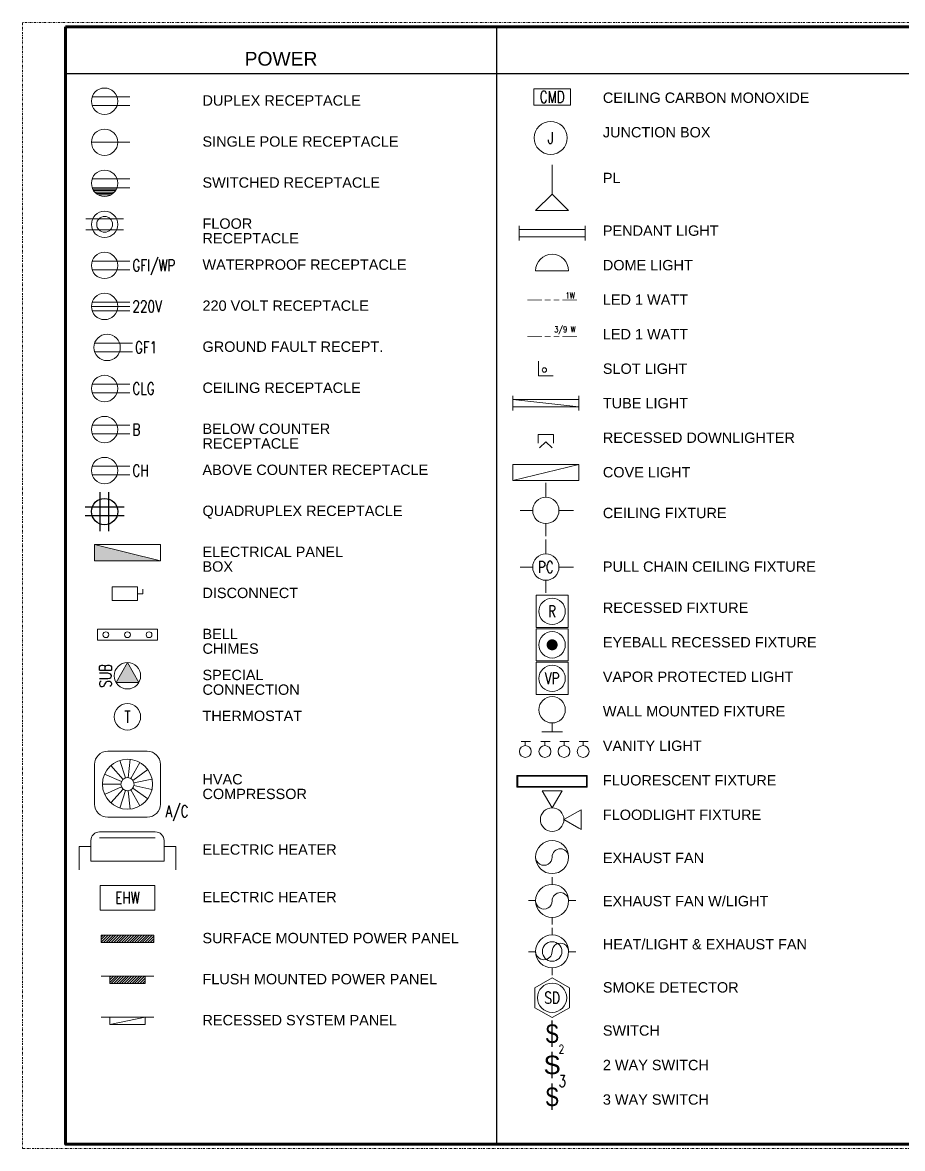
# Paper-space layout 'Symbols A3-2' of a CAD drawing. Header units: millimetres. Extents: x 0 to 408, y 0 to 261.
# Drawn here: x 0 to 204, y 0 to 261 of the extents above; entities that cross this region are included whole.
import ezdxf
from ezdxf.enums import TextEntityAlignment as Align

# ---------------------------------------------------------------- set-up
doc = ezdxf.new("R2010")
doc.units = ezdxf.units.MM
doc.linetypes.add('DASHDOT', pattern=[1, 0.5, -0.25, 0, -0.25])
for name, color, linetype, lineweight in [('E-LITE', 24, 'Continuous', 5), ('E-LITE-IDEN', 4, 'Continuous', 5), ('E-POWR', 1, 'Continuous', 5), ('G-ANNO-TEXT', 3, 'Continuous', 15), ('G-ANNO-TEXT-BOLD', 1, 'Continuous', 15), ('G-ANNO-TTLB', 7, 'Continuous', 50), ('G-PAPR-MEDM', 6, 'Continuous', 30), ('G-PAPR-THCK', 4, 'Continuous', 100)]:
    doc.layers.add(name, color=color, linetype=linetype, lineweight=lineweight)
doc.layers.add('G-ANNO-REFR', color=253, linetype='DASHDOT', lineweight=5, plot=False)
doc.styles.add('Arial_Symbol', font='arial.ttf')
doc.styles.add('MEDIUM', font='arial.ttf', dxfattribs={"height": 3.2})
doc.styles.add('Medium text', font='arial.ttf', dxfattribs={"height": 3.2})
doc.styles.add('NOTES', font='arial.ttf', dxfattribs={"height": 2})
doc.styles.add('NOTES_ROMANS', font='romans.shx', dxfattribs={"width": 0.75})
doc.styles.add('Small text', font='arial.ttf', dxfattribs={"height": 2.4})
doc.styles.get("Standard").update_dxf_attribs({"font": 'swissc.ttf'})
doc.styles.add('SUB-TITLE', font='swisscb.ttf')
doc.styles.add('SUB-TITLE-2', font='swissc.ttf')
doc.styles.add('TITLE', font='swisscb.ttf')

# ---------------------------------------------------------------- blocks, each defined once
blk = doc.blocks.new('*U225')
at = {"layer": 'G-ANNO-REFR'}
blk.add_lwpolyline([(0, 0), (408, 0), (408, 261), (0, 261)], close=True, dxfattribs=at)
at = {"layer": 'G-PAPR-THCK'}
blk.add_lwpolyline([(10, 260), (403, 260), (403, 1), (10, 1)], close=True, dxfattribs=at)
at = {"layer": 'G-ANNO-TEXT'}
for tag, p, height, style in [('GENERAL_NOTES_001', (349.49, 254.98), 1.42, 'NOTES'), ('GENERAL_NOTES_002', (349.71, 252.58), 1.42, 'NOTES'), ('GENERAL_NOTES_003', (349.71, 250.19), 1.42, 'NOTES'), ('GENERAL_NOTES_004', (349.71, 247.8), 1.42, 'NOTES'), ('GENERAL_NOTES_005', (349.71, 245.4), 1.42, 'NOTES'), ('GENERAL_NOTES_006', (349.71, 243.01), 1.42, 'NOTES'), ('GENERAL_NOTES_007', (349.71, 240.64), 1.42, 'NOTES'), ('GENERAL_NOTES_008', (349.65, 238.25), 1.42, 'NOTES'), ('GENERAL_NOTES_009', (349.71, 235.85), 1.42, 'NOTES'), ('GENERAL_NOTES_010', (349.71, 233.46), 1.42, 'NOTES'), ('GENERAL_NOTES_011', (349.71, 231.07), 1.42, 'NOTES'), ('GENERAL_NOTES_012', (349.71, 228.67), 1.42, 'NOTES'), ('GENERAL_NOTES_013', (349.71, 226.28), 1.42, 'NOTES'), ('GENERAL_NOTES_014', (349.71, 223.89), 1.42, 'NOTES'), ('GENERAL_NOTES_015', (349.71, 221.49), 1.42, 'NOTES'), ('GENERAL_NOTES_016', (349.71, 219.1), 1.42, 'NOTES'), ('GENERAL_NOTES_017', (349.63, 216.7), 1.42, 'NOTES'), ('GENERAL_NOTES_018', (349.71, 214.31), 1.42, 'NOTES'), ('GENERAL_NOTES_019', (349.69, 211.92), 1.42, 'NOTES'), ('GENERAL_NOTES_020', (349.71, 209.52), 1.42, 'NOTES'), ('GENERAL_NOTES_021', (349.63, 207.13), 1.42, 'NOTES'), ('GENERAL_NOTES_023', (349.64, 202.34), 1.42, 'NOTES'), ('GENERAL_NOTES_022', (349.71, 204.74), 1.42, 'NOTES'), ('GENERAL_NOTES_024', (349.71, 199.95), 1.42, 'NOTES'), ('GENERAL_NOTES_025', (349.62, 197.56), 1.42, 'NOTES'), ('GENERAL_NOTES_026', (349.71, 195.16), 1.42, 'NOTES'), ('GENERAL_NOTES_027', (349.71, 192.77), 1.42, 'NOTES'), ('GENERAL_NOTES_028', (349.71, 190.38), 1.42, 'NOTES'), ('GENERAL_NOTES_029', (349.71, 187.98), 1.42, 'NOTES'), ('GENERAL_NOTES_030', (349.63, 185.59), 1.42, 'NOTES'), ('GENERAL_NOTES_031', (349.71, 183.19), 1.42, 'NOTES'), ('GENERAL_NOTES_032', (349.71, 180.8), 1.42, 'NOTES'), ('GENERAL_NOTES_033', (349.71, 178.41), 1.42, 'NOTES'), ('GENERAL_NOTES_034', (349.63, 176.01), 1.42, 'NOTES'), ('GENERAL_NOTES_035', (349.71, 173.62), 1.42, 'NOTES'), ('CLIENTNAME', (349.64, 78.78), 2.13, 'SUB-TITLE-2'), ('CLIENTADDRESS1', (349.64, 75.88), 1.42, 'SUB-TITLE-2'), ('CLIENTADDRESS2', (349.64, 73.48), 1.42, 'SUB-TITLE-2'), ('CLIENTPHONE', (349.64, 71.11), 1.42, 'SUB-TITLE-2'), ('DRAWING_NO', (362.5, 41.09), 2.84, 'SUB-TITLE-2')]:
    blk.add_attdef(tag, p, '', height=height, dxfattribs=dict(at, style=style))
at = {"layer": 'G-ANNO-TEXT', "style": 'SUB-TITLE-2'}
for tag, p in [('REV_NO4', (351.25, 107.5)), ('REV_DATE4', (357.51, 107.5)), ('DRAWN_BY4', (365.62, 107.5)), ('CHECKED_BY4', (374.69, 107.5)), ('REV_NO3', (351.25, 104.66)), ('REV_DATE3', (357.51, 104.66)), ('DRAWN_BY3', (365.62, 104.66)), ('CHECKED_BY3', (374.69, 104.66)), ('REV_NO2', (351.25, 101.81)), ('REV_DATE2', (357.51, 101.81)), ('DRAWN_BY2', (365.62, 101.81)), ('CHECKED_BY2', (374.69, 101.81)), ('REV_NO1', (351.25, 98.97)), ('REV_DATE1', (357.51, 98.97)), ('DRAWN_BY1', (365.62, 98.97)), ('CHECKED_BY1', (374.69, 98.97)), ('REV_NO0', (351.25, 96.13)), ('REV_DATE0', (357.51, 96.13)), ('DRAWN_BY0', (365.62, 96.13)), ('CHECKED_BY0', (374.69, 96.13))]:
    blk.add_attdef(tag, text='', height=1.14, dxfattribs=at).set_placement(p, align=Align.MIDDLE)
for tag, p in [('REV_DESCRIPTION4', (380.36, 107.5)), ('REV_DESCRIPTION3', (380.36, 104.66)), ('REV_DESCRIPTION2', (380.36, 101.81)), ('REV_DESCRIPTION1', (380.36, 98.97)), ('REV_DESCRIPTION0', (380.36, 96.13))]:
    blk.add_attdef(tag, text='', height=1.14, dxfattribs=at).set_placement(p, align=Align.MIDDLE_LEFT)
for tag, p in [('PROJECT_NAME1', (362.5, 69.02)), ('PROJECT_NAME2', (362.5, 66.18)), ('PROJECT_CODE', (362.5, 62.82)), ('RELEASE', (362.5, 59.67)), ('STAGE', (362.5, 56.47)), ('DRAWING_TITLE', (362.5, 53.27))]:
    blk.add_attdef(tag, text='', height=1.71, dxfattribs=at).set_placement(p, align=Align.TOP_LEFT)
at = {"layer": 'G-ANNO-TEXT'}
for tag, height, style, p in [('CURRENT_REV', 2.84, 'TITLE', (396.61, 41.09)), ('DRAWN_BY', 1.71, 'SUB-TITLE-2', (355.39, 34.75)), ('CHECKED_BY', 1.71, 'SUB-TITLE-2', (368.89, 34.75)), ('SCALE', 1.71, 'SUB-TITLE-2', (383.11, 34.75)), ('ISSUE_DATE', 1.71, 'SUB-TITLE-2', (396.61, 34.75))]:
    blk.add_attdef(tag, text='', height=height, dxfattribs=dict(at, style=style)).set_placement(p, align=Align.CENTER)
at = {"layer": 'G-ANNO-TEXT', "style": 'SUB-TITLE'}
blk.add_attdef('FILE_NAME', text='', height=1.14, rotation=90, dxfattribs=at).set_placement((403.71, 8.76), align=Align.TOP_LEFT)
blk = doc.blocks.new('DUPLEX RECEPTACLE')
at = {"linetype": 'ByBlock', "lineweight": -2}
for p, q in [((0.26, 1.49), (13.14, 1.49)), ((0.26, -1.49), (13.14, -1.49))]:
    blk.add_line(p, q, dxfattribs=at)
blk.add_circle((4.5, 0), 4.5, dxfattribs=at)
blk = doc.blocks.new('SINGLE POLE RECEPTACLE')
at = {"linetype": 'ByBlock', "lineweight": -2}
blk.add_line((0, 0), (13.14, 0), dxfattribs=at)
blk.add_circle((4.5, 0), 4.5, dxfattribs=at)
blk = doc.blocks.new('SWITCHED RECEPTACLE')
at = {"linetype": 'ByBlock', "lineweight": -2}
for p, q in [((0.26, 1.49), (13.14, 1.49)), ((0.26, -1.49), (13.14, -1.49)), ((0.5, -1.97), (8.5, -1.97)), ((0.79, -2.47), (8.21, -2.47)), ((1.18, -2.97), (7.82, -2.97)), ((1.7, -3.47), (7.3, -3.47)), ((2.47, -3.97), (6.53, -3.97))]:
    blk.add_line(p, q, dxfattribs=at)
blk.add_circle((4.5, 0), 4.5, dxfattribs=at)
blk = doc.blocks.new('FLOOR RECEPTACLE')
at = {"linetype": 'ByBlock', "lineweight": -2}
for p, q in [((-6.36, 1.84), (6.45, 1.84)), ((-6.36, -1.88), (6.45, -1.88))]:
    blk.add_line(p, q, dxfattribs=at)
for radius in [4.5, 2.7]:
    blk.add_circle((0, 0), radius, dxfattribs=at)
blk = doc.blocks.new('WATERPROOF RECEPTACLE')
at = {"lineweight": -2}
for p, q in [((0.26, 1.49), (13.14, 1.49)), ((0.26, -1.49), (13.14, -1.49))]:
    blk.add_line(p, q, dxfattribs=at)
blk.add_circle((4.5, 0), 4.5, dxfattribs=at)
at = {"style": 'NOTES_ROMANS', "width": 0.75}
blk.add_text('GFI/WP', height=4, dxfattribs=at).set_placement((14, 0), align=Align.MIDDLE_LEFT)
blk = doc.blocks.new('220 VOLT RECEPTACLE')
at = {"lineweight": -2}
for p, q in [((0.26, 1.49), (13.14, 1.49)), ((0, -0.01), (13.11, -0.01)), ((0.26, -1.51), (13.14, -1.51))]:
    blk.add_line(p, q, dxfattribs=at)
blk.add_circle((4.5, 0), 4.5, dxfattribs=at)
at = {"style": 'NOTES_ROMANS', "width": 0.75}
blk.add_text('220V', height=4, dxfattribs=at).set_placement((14, 0), align=Align.MIDDLE_LEFT)
blk = doc.blocks.new('GROUND FAULT RECEPT.')
at = {"lineweight": -2}
for p, q in [((0.26, 1.49), (13.14, 1.49)), ((0.26, -1.49), (13.14, -1.49))]:
    blk.add_line(p, q, dxfattribs=at)
blk.add_circle((4.5, 0), 4.5, dxfattribs=at)
at = {"style": 'NOTES_ROMANS', "width": 0.75}
blk.add_text('GF1', height=4, dxfattribs=at).set_placement((14, 0), align=Align.MIDDLE_LEFT)
blk = doc.blocks.new('CEILING RECEPTACLE')
at = {"lineweight": -2}
for p, q in [((0.26, 1.49), (13.14, 1.49)), ((0.26, -1.49), (13.14, -1.49))]:
    blk.add_line(p, q, dxfattribs=at)
blk.add_circle((4.5, 0), 4.5, dxfattribs=at)
at = {"style": 'NOTES_ROMANS', "width": 0.75}
blk.add_text('CLG', height=4, dxfattribs=at).set_placement((14, 0), align=Align.MIDDLE_LEFT)
blk = doc.blocks.new('BELOW COUNTER RECEPTACLE')
at = {"lineweight": -2}
for p, q in [((0.26, 1.49), (13.14, 1.49)), ((0.26, -1.49), (13.14, -1.49))]:
    blk.add_line(p, q, dxfattribs=at)
blk.add_circle((4.5, 0), 4.5, dxfattribs=at)
at = {"style": 'NOTES_ROMANS', "width": 0.75}
blk.add_text('B', height=4, dxfattribs=at).set_placement((14, 0), align=Align.MIDDLE_LEFT)
blk = doc.blocks.new('ABOVE COUNTER RECEPTACLE')
at = {"lineweight": -2}
for p, q in [((0.26, 1.49), (13.14, 1.49)), ((0.26, -1.49), (13.14, -1.49))]:
    blk.add_line(p, q, dxfattribs=at)
blk.add_circle((4.5, 0), 4.5, dxfattribs=at)
at = {"style": 'NOTES_ROMANS', "width": 0.75}
blk.add_text('CH', height=4, dxfattribs=at).set_placement((14, 0), align=Align.MIDDLE_LEFT)
blk = doc.blocks.new('QUADRUPLEX RECEPTACLE')
at = {"lineweight": -3}
for p, q in [((-1.49, -6.64), (-1.49, 6.64)), ((1.49, -6.64), (1.49, 6.64)), ((6.64, 1.49), (-6.64, 1.49)), ((6.64, -1.49), (-6.64, -1.49))]:
    blk.add_line(p, q, dxfattribs=at)
blk.add_circle((0, 0), 4.5, dxfattribs=at)
blk = doc.blocks.new('SWITCH')
at = {"lineweight": -3}
blk.add_line((0, 0), (0, 9), dxfattribs=at)
blk.add_text('S', height=6.3).set_placement((0, 4.5), align=Align.MIDDLE)
blk = doc.blocks.new('3 WAY SWITCH')
at = {"lineweight": -3}
blk.add_line((0, 0), (0, 9), dxfattribs=at)
at = {"style": 'NOTES_ROMANS', "width": 0.75}
blk.add_text('3', height=4, dxfattribs=at).set_placement((2.2, 9.83), align=Align.MIDDLE_LEFT)
blk.add_text('S', height=6.3).set_placement((0, 4.5), align=Align.MIDDLE)
blk = doc.blocks.new('ELECTRICAL PANEL BOX')
blk.add_line((0, 5.5), (22.47, 0))
blk.add_lwpolyline([(0, 0), (22.47, 0), (22.47, 5.5), (0, 5.5)], close=True)
blk.add_solid([(0, 5.5), (0, 0), (22.47, 0), (22.25, 0.03)])
blk = doc.blocks.new('CEILING CARBON MONOXIDE')
blk.add_lwpolyline([(0, 0), (12.5, 0), (12.5, 5.56), (0, 5.56)], close=True)
at = {"style": 'NOTES_ROMANS', "width": 0.75}
blk.add_text('CMD', height=4, dxfattribs=at).set_placement((6.25, 2.78), align=Align.MIDDLE_CENTER)
blk = doc.blocks.new('CEILING FIXTURE')
at = {"lineweight": -2}
for p, q in [((0, 4.49), (0, 9.43)), ((-4.56, 0), (-8.77, 0)), ((4.56, 0), (9.47, 0)), ((0, -4.49), (0, -8.76))]:
    blk.add_line(p, q, dxfattribs=at)
blk.add_circle((0, 0), 4.49, dxfattribs=at)
blk = doc.blocks.new('PULL CHAIN CEILING FIXTURE')
at = {"lineweight": -2}
for p, q in [((0, 4.49), (0, 9.43)), ((-4.56, 0), (-8.77, 0)), ((4.56, 0), (9.47, 0)), ((0, -4.49), (0, -8.76))]:
    blk.add_line(p, q, dxfattribs=at)
blk.add_circle((0, 0), 4.49, dxfattribs=at)
at = {"style": 'NOTES_ROMANS', "width": 0.75}
blk.add_text('PC', height=4, dxfattribs=at).set_placement((0, 0), align=Align.MIDDLE_CENTER)
blk = doc.blocks.new('RECESSED FIXTURE')
for p, q in [((5.49, 5.49), (-5.49, 5.49)), ((-5.49, 5.49), (-5.49, -5.49)), ((5.49, -5.49), (5.49, 5.49)), ((-5.49, -5.49), (5.49, -5.49))]:
    blk.add_line(p, q)
blk.add_circle((0, 0), 4.5)
at = {"style": 'NOTES_ROMANS', "width": 0.75}
blk.add_text('R', height=4, dxfattribs=at).set_placement((0, 0), align=Align.MIDDLE_CENTER)
blk = doc.blocks.new('EYEBALL RECESSED FIXTURE')
at = {"lineweight": -2}
blk.add_lwpolyline([(-5.49, -5.49), (5.49, -5.49), (5.49, 5.49), (-5.49, 5.49)], close=True, dxfattribs=at)
at = {"const_width": 1.88}
blk.add_lwpolyline([(-0.94, 0, 1), (0.94, 0, 1)], format="xyb", close=True, dxfattribs=at)
at = {"lineweight": -2}
blk.add_circle((0, 0), 4.5, dxfattribs=at)
blk = doc.blocks.new('VAPOR PROTECTED LIGHT')
at = {"lineweight": -2}
blk.add_lwpolyline([(-5.49, -5.49), (5.49, -5.49), (5.49, 5.49), (-5.49, 5.49)], close=True, dxfattribs=at)
blk.add_circle((0, 0), 4.5, dxfattribs=at)
at = {"style": 'NOTES_ROMANS', "width": 0.75}
blk.add_text('VP', height=4, dxfattribs=at).set_placement((0, 0), align=Align.MIDDLE_CENTER)
blk = doc.blocks.new('WALL MOUNTED FIXTURE')
at = {"lineweight": -2}
for p, q in [((-0.39, 0), (-3.5, 0)), ((-3.5, 0), (3.5, 0)), ((0, 3.04), (0, 0))]:
    blk.add_line(p, q, dxfattribs=at)
blk.add_circle((0, 7.54), 4.5, dxfattribs=at)
blk = doc.blocks.new('VANITY LIGHT')
at = {"lineweight": -2}
for p, q in [((-9.94, 0), (-11.34, 0)), ((-11.34, 0), (-8.19, 0)), ((-9.94, -1.37), (-9.94, 0)), ((-3.26, 0), (-4.66, 0)), ((-4.66, 0), (-1.51, 0)), ((-3.26, -1.37), (-3.26, 0)), ((3.26, 0), (1.86, 0)), ((1.86, 0), (5.01, 0)), ((3.26, -1.37), (3.26, 0)), ((9.78, 0), (8.38, 0)), ((8.38, 0), (11.53, 0)), ((9.78, -1.37), (9.78, 0))]:
    blk.add_line(p, q, dxfattribs=at)
at = {"lineweight": -2, "extrusion": (0, 0, -1)}
for centre in [(-9.94, -3.39), (-3.26, -3.39), (3.26, -3.39), (9.78, -3.39)]:
    blk.add_ellipse(centre, major_axis=(1.43, -1.43), ratio=1, start_param=0.785398, end_param=7.068583, dxfattribs=at)
blk = doc.blocks.new('FLUORESCENT FIXTURE')
at = {"lineweight": -2}
for points in [[(12, -2), (12, 2), (-12, 2), (-12, -2)], [(11.75, -1.75), (11.75, 1.75), (-11.75, 1.75), (-11.75, -1.75)]]:
    blk.add_lwpolyline(points, close=True, dxfattribs=at)
blk = doc.blocks.new('FLOODLIGHT FIXTURE')
blk.add_line((4.02, 0), (9.08, -2.92))
for points in [[(-3.38, 9.87), (3.38, 9.87), (0, 4.02)], [(9.87, -3.38), (9.87, 3.38), (4.02, 0)]]:
    blk.add_lwpolyline(points, close=True)
blk.add_circle((0, 0), 4.02)
blk = doc.blocks.new('EXHAUST FAN')
at = {"lineweight": -2}
for centre, major_axis, start_param, end_param in [((0, 0), (-3.9775, 3.9775), 5.49778714, 11.78097245), ((-2.8125, 0), (-1.9887, 1.9887), 0.78539816, 3.92699082), ((2.8125, 0), (-1.9887, 1.9887), 3.92699082, 7.06858347)]:
    blk.add_ellipse(centre, major_axis=major_axis, ratio=1, start_param=start_param, end_param=end_param, dxfattribs=at)
blk = doc.blocks.new('EXHAUST FAN W-LIGHT')
at = {"lineweight": -2}
for p, q in [((0, 8.13), (0, 5.62)), ((-8.12, 0.09), (-5.62, 0.09)), ((5.62, 0.09), (8.12, 0.09)), ((0, -5.62), (0, -8.08))]:
    blk.add_line(p, q, dxfattribs=at)
for centre, major_axis, start_param, end_param in [((0, 0), (-3.98, 3.98), 5.497787, 11.780972), ((-2.81, 0), (-1.99, 1.99), 0.785398, 3.926991), ((2.81, 0), (-1.99, 1.99), 3.926991, 7.068583)]:
    blk.add_ellipse(centre, major_axis=major_axis, ratio=1, start_param=start_param, end_param=end_param, dxfattribs=at)
blk = doc.blocks.new('HEAT_LIGHT & EXHAUST FAN')
at = {"lineweight": -2}
for p, q in [((0, 5.62), (0, 8.08)), ((-5.62, -0.09), (-8.12, -0.09)), ((8.12, -0.09), (5.62, -0.09)), ((0, -8.13), (0, -5.62))]:
    blk.add_line(p, q, dxfattribs=at)
blk.add_circle((0, 0), 3.34, dxfattribs=at)
for centre, major_axis, start_param, end_param in [((0, 0), (3.98, -3.98), 5.497787, 11.780972), ((-2.81, 0), (1.99, -1.99), 3.926991, 7.068583), ((2.81, 0), (1.99, -1.99), 0.785398, 3.926991)]:
    blk.add_ellipse(centre, major_axis=major_axis, ratio=1, start_param=start_param, end_param=end_param, dxfattribs=at)
blk = doc.blocks.new('SMOKE DETECTOR')
blk.add_lwpolyline([(-5.87, -3.39), (0, -6.78), (5.87, -3.39), (5.87, 3.39), (0, 6.78), (-5.87, 3.39)], close=True)
blk.add_circle((0, 0), 5)
at = {"style": 'NOTES_ROMANS', "width": 0.75}
blk.add_text('SD', height=4, dxfattribs=at).set_placement((0, 0), align=Align.MIDDLE_CENTER)
blk = doc.blocks.new('DISCONNECT')
for p, q in [((10.45, 2.37), (10.45, 3.93)), ((8.69, 2.37), (10.45, 2.37))]:
    blk.add_line(p, q)
blk.add_lwpolyline([(8.69, 0), (0, 0), (0, 4.74), (8.69, 4.74)], close=True)
blk = doc.blocks.new('BELL CHIMES')
for p, q in [((-1.86, 10.23), (-1.86, -10.23)), ((1.86, 10.23), (-1.86, 10.23)), ((1.86, -10.23), (1.86, 10.23)), ((-1.86, -10.23), (1.86, -10.23))]:
    blk.add_line(p, q)
for centre in [(0, 7.37), (0, 0), (0, -7.37)]:
    blk.add_circle(centre, 1)
blk = doc.blocks.new('SPECIAL CONNECTION')
blk.add_lwpolyline([(0, 4.5), (-3.9, -2.25), (3.9, -2.25)], close=True)
blk.add_circle((0, 0), 4.5)
blk.add_solid([(-3.9, -2.25), (0, 4.5), (3.9, -2.25)])
at = {"style": 'NOTES_ROMANS', "width": 0.75}
blk.add_text('SUB', height=4, rotation=90, dxfattribs=at).set_placement((-7.5, 0), align=Align.MIDDLE_CENTER)
blk = doc.blocks.new('THERMOSTAT')
blk.add_circle((0, 0), 4.5)
at = {"style": 'NOTES_ROMANS', "width": 0.75}
blk.add_text('T', height=4, dxfattribs=at).set_placement((0, 0), align=Align.MIDDLE_CENTER)
blk = doc.blocks.new('HVAC COMPRESSOR')
for p, q in [((4.5, 22.5), (18, 22.5)), ((10.56, 13.38), (8.61, 19.38)), ((11.48, 13.47), (12.14, 19.75)), ((0, 4.5), (0, 18)), ((9.75, 12.91), (5.53, 17.6)), ((12.37, 13.19), (15.52, 18.65)), ((13.06, 12.56), (18.16, 16.27)), ((22.5, 18), (22.5, 4.5)), ((9.21, 12.16), (3.44, 14.73)), ((13.44, 11.71), (19.61, 13.03)), ((9.01, 11.25), (2.71, 11.25)), ((9.21, 10.34), (3.44, 7.77)), ((9.75, 9.59), (5.53, 4.9)), ((10.56, 9.12), (8.61, 3.12)), ((11.48, 9.03), (12.14, 2.75)), ((12.37, 9.31), (15.52, 3.85)), ((13.06, 9.94), (18.16, 6.23)), ((13.44, 10.79), (19.61, 9.47)), ((18, 0), (4.5, 0))]:
    blk.add_line(p, q)
for radius in [8.54, 2.24]:
    blk.add_circle((11.25, 11.25), radius)
for centre, start, end in [((4.5, 18), 90, 180), ((18, 18), 0, 90), ((4.5, 4.5), 180, 270), ((18, 4.5), 270, 0)]:
    blk.add_arc(centre, 4.5, start, end)
at = {"style": 'NOTES_ROMANS', "width": 0.75}
blk.add_text('A/C', height=4, dxfattribs=at).set_placement((24.25, 2), align=Align.MIDDLE_LEFT)
blk = doc.blocks.new('2 WAY SWITCH')
at = {"lineweight": -3}
blk.add_line((0, 0), (0, 9), dxfattribs=at)
at = {"style": 'Arial_Symbol'}
blk.add_text('S', height=6.3, dxfattribs=at).set_placement((0, 4.5), align=Align.MIDDLE)
at = {"layer": 'E-LITE-IDEN', "style": 'NOTES_ROMANS', "width": 0.75}
blk.add_text('2', height=3, dxfattribs=at).set_placement((2.2, 9.83), align=Align.MIDDLE_LEFT)
blk = doc.blocks.new('Junction Box')
blk.add_circle((0, 0), 5.63)
at = {"layer": 'E-LITE-IDEN', "style": 'NOTES_ROMANS', "width": 0.75}
blk.add_text('J', height=4, dxfattribs=at).set_placement((0, 0), align=Align.MIDDLE_CENTER)
blk = doc.blocks.new('Electric Heater')
blk.add_line((-9.5, 8), (9.5, 8))
blk.add_lwpolyline([(-12.5, 0), (12.5, 0), (12.5, 7, 0.414214), (9.5, 10), (-9.5, 10, 0.414214), (-12.5, 7)], format="xyb", close=True)
for points in [[(-12.5, 5), (-16.5, 5), (-16.5, -3)], [(12.5, 5), (16.5, 5), (16.5, -3)]]:
    blk.add_lwpolyline(points)
blk = doc.blocks.new('Electric Water Heater')
blk.add_lwpolyline([(-9.37, -4.17), (9.38, -4.17), (9.38, 4.17), (-9.37, 4.17)], close=True)
at = {"style": 'NOTES_ROMANS', "width": 0.75}
blk.add_text('EHW', height=4, dxfattribs=at).set_placement((0, 0), align=Align.MIDDLE_CENTER)
blk = doc.blocks.new('PL')
blk.add_line((0, -10), (0, 0))
blk.add_lwpolyline([(-5.625, -15.625), (5.625, -15.625), (0, -10)], close=True)
blk = doc.blocks.new('Pendant Light')
for p, q in [((-11.24, 2.5), (-11.24, -2.5)), ((11.24, 1.25), (-11.24, 1.25)), ((11.24, 2.5), (11.24, -2.5)), ((11.24, -1.25), (-11.24, -1.25))]:
    blk.add_line(p, q)
blk = doc.blocks.new('Dome Light')
blk.add_lwpolyline([(-5.625, -5.625), (5.625, -5.625, 1)], format="xyb", close=True)
blk = doc.blocks.new('Led 1W')
at = {"const_width": 0.25}
for points in [[(0, 0), (5, 0)], [(6, 0), (8, 0)], [(9, 0), (11, 0)], [(17, 0), (12, 0)]]:
    blk.add_lwpolyline(points, dxfattribs=at)
at = {"layer": 'E-LITE-IDEN', "style": 'NOTES_ROMANS', "width": 0.75}
blk.add_text('1W', height=2, dxfattribs=at).set_placement((13.09, 0.5))
blk = doc.blocks.new('Led 3-9W')
at = {"const_width": 0.25}
for points in [[(0, 0), (5, 0)], [(6, 0), (8, 0)], [(9, 0), (11, 0)], [(17, 0), (12, 0)]]:
    blk.add_lwpolyline(points, dxfattribs=at)
at = {"layer": 'E-LITE-IDEN', "style": 'NOTES_ROMANS', "width": 0.75}
blk.add_text('3/9 W', height=2, dxfattribs=at).set_placement((9.22, 1.5))
blk = doc.blocks.new('Slot Light')
blk.add_lwpolyline([(0, 5), (0, 0), (5, 0)])
blk.add_circle((2, 2), 0.75)
blk = doc.blocks.new('Tube Light')
for p, q in [((-11.24, 2.5), (-11.24, -2.5)), ((11.24, 1.25), (-11.24, 1.25)), ((-11.24, 1.25), (11.24, -1.25)), ((11.24, 2.5), (11.24, -2.5)), ((11.24, -1.25), (-11.24, -1.25))]:
    blk.add_line(p, q)
blk = doc.blocks.new('Recessed Downlight')
for p in [(-2.12, -4.62), (2.12, -4.62)]:
    blk.add_line(p, (0, -2.5))
blk.add_lwpolyline([(2.62, -3), (2.62, 0), (-2.62, 0), (-2.62, -3)])
blk = doc.blocks.new('Cove Light')
blk.add_line((-11.24, -2.75), (11.24, 2.75))
blk.add_lwpolyline([(-11.24, -2.75), (11.24, -2.75), (11.24, 2.75), (-11.24, 2.75)], close=True)
blk = doc.blocks.new('FLUSH MOUNTED POWER PANEL')
for p, q in [((9, 0), (-9, 0)), ((-6, -2.1), (-3.9, 0)), ((-6, 0), (-6, -2.5)), ((-5.52, -2.5), (-3.02, 0)), ((-2.86, -2.5), (-0.36, 0)), ((-1.98, -2.5), (0.52, 0)), ((0.67, -2.5), (3.17, 0)), ((1.56, -2.5), (4.06, 0)), ((6, -2.5), (6, 0)), ((-6, -0.33), (-5.67, 0)), ((-6, -1.22), (-4.78, 0)), ((-6, -2.5), (6, -2.5)), ((-4.63, -2.5), (-2.13, 0)), ((-3.75, -2.5), (-1.25, 0)), ((-1.1, -2.5), (1.4, 0)), ((-0.21, -2.5), (2.29, 0)), ((2.44, -2.5), (4.94, 0)), ((3.32, -2.5), (5.82, 0)), ((4.21, -2.5), (6, -0.71)), ((5.09, -2.5), (6, -1.59)), ((5.98, -2.5), (6, -2.48))]:
    blk.add_line(p, q)
blk = doc.blocks.new('RECESSED SYSTEM PANEL')
for p, q in [((9, 0), (-9, 0)), ((-6, 0), (-6, -2.5)), ((-6, -2.5), (6, 0)), ((6, -2.5), (6, 0)), ((-6, -2.5), (6, -2.5)), ((5.98, -2.5), (6, -2.48))]:
    blk.add_line(p, q)
blk = doc.blocks.new('SURFACE MOUNTED POWER PANEL')
for p, q in [((-9, -0.66), (-8.34, 0)), ((-9, -1.54), (-7.46, 0)), ((-9, -2.42), (-6.58, 0)), ((-8.19, -2.5), (-5.69, 0)), ((-7.31, -2.5), (-4.81, 0)), ((-6.43, -2.5), (-3.93, 0)), ((-5.54, -2.5), (-3.04, 0)), ((-4.66, -2.5), (-2.16, 0)), ((-3.77, -2.5), (-1.27, 0)), ((-2.89, -2.5), (-0.39, 0)), ((-2.01, -2.5), (0.49, 0)), ((-1.12, -2.5), (1.38, 0)), ((-0.24, -2.5), (2.26, 0)), ((0.65, -2.5), (3.15, 0)), ((1.53, -2.5), (4.03, 0)), ((2.41, -2.5), (4.91, 0)), ((3.3, -2.5), (5.8, 0)), ((4.18, -2.5), (6.68, 0)), ((5.07, -2.5), (7.57, 0)), ((5.95, -2.5), (8.45, 0)), ((6.83, -2.5), (9, -0.33)), ((7.72, -2.5), (9, -1.22)), ((8.6, -2.5), (9, -2.1))]:
    blk.add_line(p, q)
blk.add_lwpolyline([(-9, -2.5), (9, -2.5), (9, 0), (-9, 0)], close=True)

psp = doc.layouts.new('Symbols A3-2')

# ---------------------------------------------------------------- linework, layer by layer
at = {"layer": 'G-PAPR-MEDM'}
for p, q in [((109.87, 260), (109.87, 1)), ((10, 249.21), (349, 249.21))]:
    psp.add_line(p, q, dxfattribs=at)

# ---------------------------------------------------------------- block references
at = {"layer": 'E-LITE', "xscale": 0.6794554381932817, "yscale": 0.6794554381932817, "zscale": 0.6794554381932817}
for name, p in [('CEILING CARBON MONOXIDE', (118.53, 241.87)), ('Junction Box', (122.44, 234.25)), ('PL', (122.78, 228.01)), ('Pendant Light', (122.78, 212.16)), ('Dome Light', (122.78, 207.27)), ('Led 1W', (117.01, 196.71)), ('Led 3-9W', (117.01, 188.17)), ('Slot Light', (119.63, 179.1)), ('Tube Light', (121.32, 172.75)), ('Recessed Downlight', (121.32, 165.53)), ('Cove Light', (121.32, 156.68)), ('CEILING FIXTURE', (121.32, 147.9)), ('PULL CHAIN CEILING FIXTURE', (121.32, 134.76)), ('RECESSED FIXTURE', (122.78, 124.51)), ('EYEBALL RECESSED FIXTURE', (122.78, 116.75)), ('VAPOR PROTECTED LIGHT', (122.78, 108.97)), ('WALL MOUNTED FIXTURE', (122.78, 96.57)), ('VANITY LIGHT', (123.32, 94.32)), ('FLUORESCENT FIXTURE', (122.78, 85.11)), ('FLOODLIGHT FIXTURE', (122.78, 76.23)), ('EXHAUST FAN', (122.78, 67.55)), ('EXHAUST FAN W-LIGHT', (122.78, 57.4)), ('HEAT_LIGHT & EXHAUST FAN', (122.78, 45.67)), ('SMOKE DETECTOR', (122.78, 34.94)), ('SWITCH', (122.78, 23.56)), ('2 WAY SWITCH', (122.78, 16.32)), ('3 WAY SWITCH', (122.78, 8.93))]:
    psp.add_blockref(name, p, dxfattribs=at)
at = {"layer": 'E-POWR', "xscale": 0.6794554381932817, "yscale": 0.6794554381932817, "zscale": 0.6794554381932817}
for name, p in [('DUPLEX RECEPTACLE', (15.97, 242.75)), ('SINGLE POLE RECEPTACLE', (15.97, 233.24)), ('SWITCHED RECEPTACLE', (15.97, 223.73)), ('FLOOR RECEPTACLE', (19.03, 214.21)), ('WATERPROOF RECEPTACLE', (15.97, 204.7)), ('220 VOLT RECEPTACLE', (15.97, 195.19)), ('GROUND FAULT RECEPT.', (16.55, 185.68)), ('CEILING RECEPTACLE', (15.97, 176.16)), ('BELOW COUNTER RECEPTACLE', (15.97, 166.65)), ('ABOVE COUNTER RECEPTACLE', (15.97, 157.14)), ('QUADRUPLEX RECEPTACLE', (19.03, 147.63)), ('ELECTRICAL PANEL BOX', (16.7, 136.25)), ('DISCONNECT', (20.78, 126.99)), ('SPECIAL CONNECTION', (24.33, 109.58)), ('THERMOSTAT', (24.33, 100.06)), ('HVAC COMPRESSOR', (16.69, 76.79)), ('Electric Heater', (24.33, 66.6)), ('Electric Water Heater', (24.33, 58.11)), ('SURFACE MOUNTED POWER PANEL', (24.33, 49.45)), ('FLUSH MOUNTED POWER PANEL', (24.33, 39.93)), ('RECESSED SYSTEM PANEL', (24.33, 30.42))]:
    psp.add_blockref(name, p, dxfattribs=at)
at = {"layer": 'E-POWR', "xscale": 0.6794554381932817, "yscale": 0.6794554381932817, "zscale": 0.6794554381932817, "rotation": 270}
psp.add_blockref('BELL CHIMES', (24.33, 119.09), dxfattribs=at)
at = {"layer": 'G-ANNO-TTLB'}
psp.add_blockref('*U225', (0, 0), dxfattribs=at)

# ---------------------------------------------------------------- texts
at = {"layer": 'G-ANNO-TEXT'}
for s, style, p in [('DUPLEX RECEPTACLE', 'Small text', (41.72, 241.73)), ('CEILING CARBON MONOXIDE', 'Small text', (134.54, 242.37)), ('JUNCTION BOX', 'Small text', (134.54, 234.37)), ('SINGLE POLE RECEPTACLE', 'Small text', (41.72, 232.22)), ('SWITCHED RECEPTACLE', 'Small text', (41.72, 222.71)), ('PL', 'MEDIUM', (134.54, 223.77)), ('FLOOR', 'Small text', (41.72, 213.19)), ('RECEPTACLE', 'Small text', (41.72, 209.8)), ('PENDANT LIGHT', 'Small text', (134.54, 211.56)), ('WATERPROOF RECEPTACLE', 'Small text', (41.72, 203.68)), ('DOME LIGHT', 'Small text', (134.54, 203.56)), ('220 VOLT RECEPTACLE', 'Small text', (41.72, 194.17)), ('LED 1 WATT', 'Small text', (134.54, 195.56)), ('LED 1 WATT', 'Small text', (134.54, 187.56)), ('GROUND FAULT RECEPT.', 'Small text', (41.72, 184.66)), ('SLOT LIGHT', 'Small text', (134.54, 179.56)), ('CEILING RECEPTACLE', 'Small text', (41.72, 175.14)), ('TUBE LIGHT', 'Small text', (134.54, 171.56)), ('BELOW COUNTER', 'Small text', (41.72, 165.63)), ('RECEPTACLE', 'Small text', (41.72, 162.24)), ('RECESSED DOWNLIGHTER', 'Small text', (134.54, 163.56)), ('ABOVE COUNTER RECEPTACLE', 'Small text', (41.72, 156.12)), ('COVE LIGHT', 'Small text', (134.54, 155.56)), ('QUADRUPLEX RECEPTACLE', 'Small text', (41.72, 146.61)), ('CEILING FIXTURE', 'Small text', (134.54, 146.11)), ('ELECTRICAL PANEL', 'Small text', (41.72, 137.1)), ('BOX', 'Small text', (41.72, 133.7)), ('PULL CHAIN CEILING FIXTURE', 'Small text', (134.54, 133.68)), ('DISCONNECT', 'Small text', (41.72, 127.58)), ('RECESSED FIXTURE', 'Small text', (134.54, 124.15)), ('BELL', 'Small text', (41.72, 118.07)), ('EYEBALL RECESSED FIXTURE', 'Small text', (134.54, 116.15)), ('CHIMES', 'Small text', (41.72, 114.67)), ('SPECIAL', 'Small text', (41.72, 108.56)), ('VAPOR PROTECTED LIGHT', 'Small text', (134.54, 108.15)), ('CONNECTION', 'Small text', (41.72, 105.16)), ('WALL MOUNTED FIXTURE', 'Small text', (134.54, 100.15)), ('THERMOSTAT', 'Small text', (41.72, 99.08)), ('VANITY LIGHT', 'Small text', (134.54, 92.15)), ('HVAC', 'Small text', (41.72, 84.39)), ('FLUORESCENT FIXTURE', 'Small text', (134.54, 84.15)), ('COMPRESSOR', 'Small text', (41.72, 80.99)), ('FLOODLIGHT FIXTURE', 'Small text', (134.54, 76.15)), ('ELECTRIC HEATER', 'Small text', (41.72, 68.1)), ('EXHAUST FAN', 'Small text', (134.54, 66.15)), ('ELECTRIC HEATER', 'Small text', (41.72, 57.09)), ('EXHAUST FAN W/LIGHT', 'Small text', (134.54, 56.15)), ('SURFACE MOUNTED POWER PANEL', 'Small text', (41.72, 47.58)), ('HEAT/LIGHT & EXHAUST FAN', 'Small text', (134.54, 46.15)), ('FLUSH MOUNTED POWER PANEL', 'Small text', (41.72, 38.06)), ('SMOKE DETECTOR', 'Small text', (134.54, 36.15)), ('RECESSED SYSTEM PANEL', 'Small text', (41.72, 28.55)), ('SWITCH', 'Small text', (134.54, 26.15)), ('2 WAY SWITCH', 'Small text', (134.54, 18.15)), ('3 WAY SWITCH', 'Small text', (134.54, 10.15))]:
    psp.add_text(s, height=2.4, dxfattribs=dict(at, style=style)).set_placement(p)
at = {"layer": 'G-ANNO-TEXT-BOLD', "style": 'Medium text'}
psp.add_text('POWER', height=3.2, dxfattribs=at).set_placement((59.93, 252.6), align=Align.MIDDLE_CENTER)

doc.saveas('drawing.dxf')
